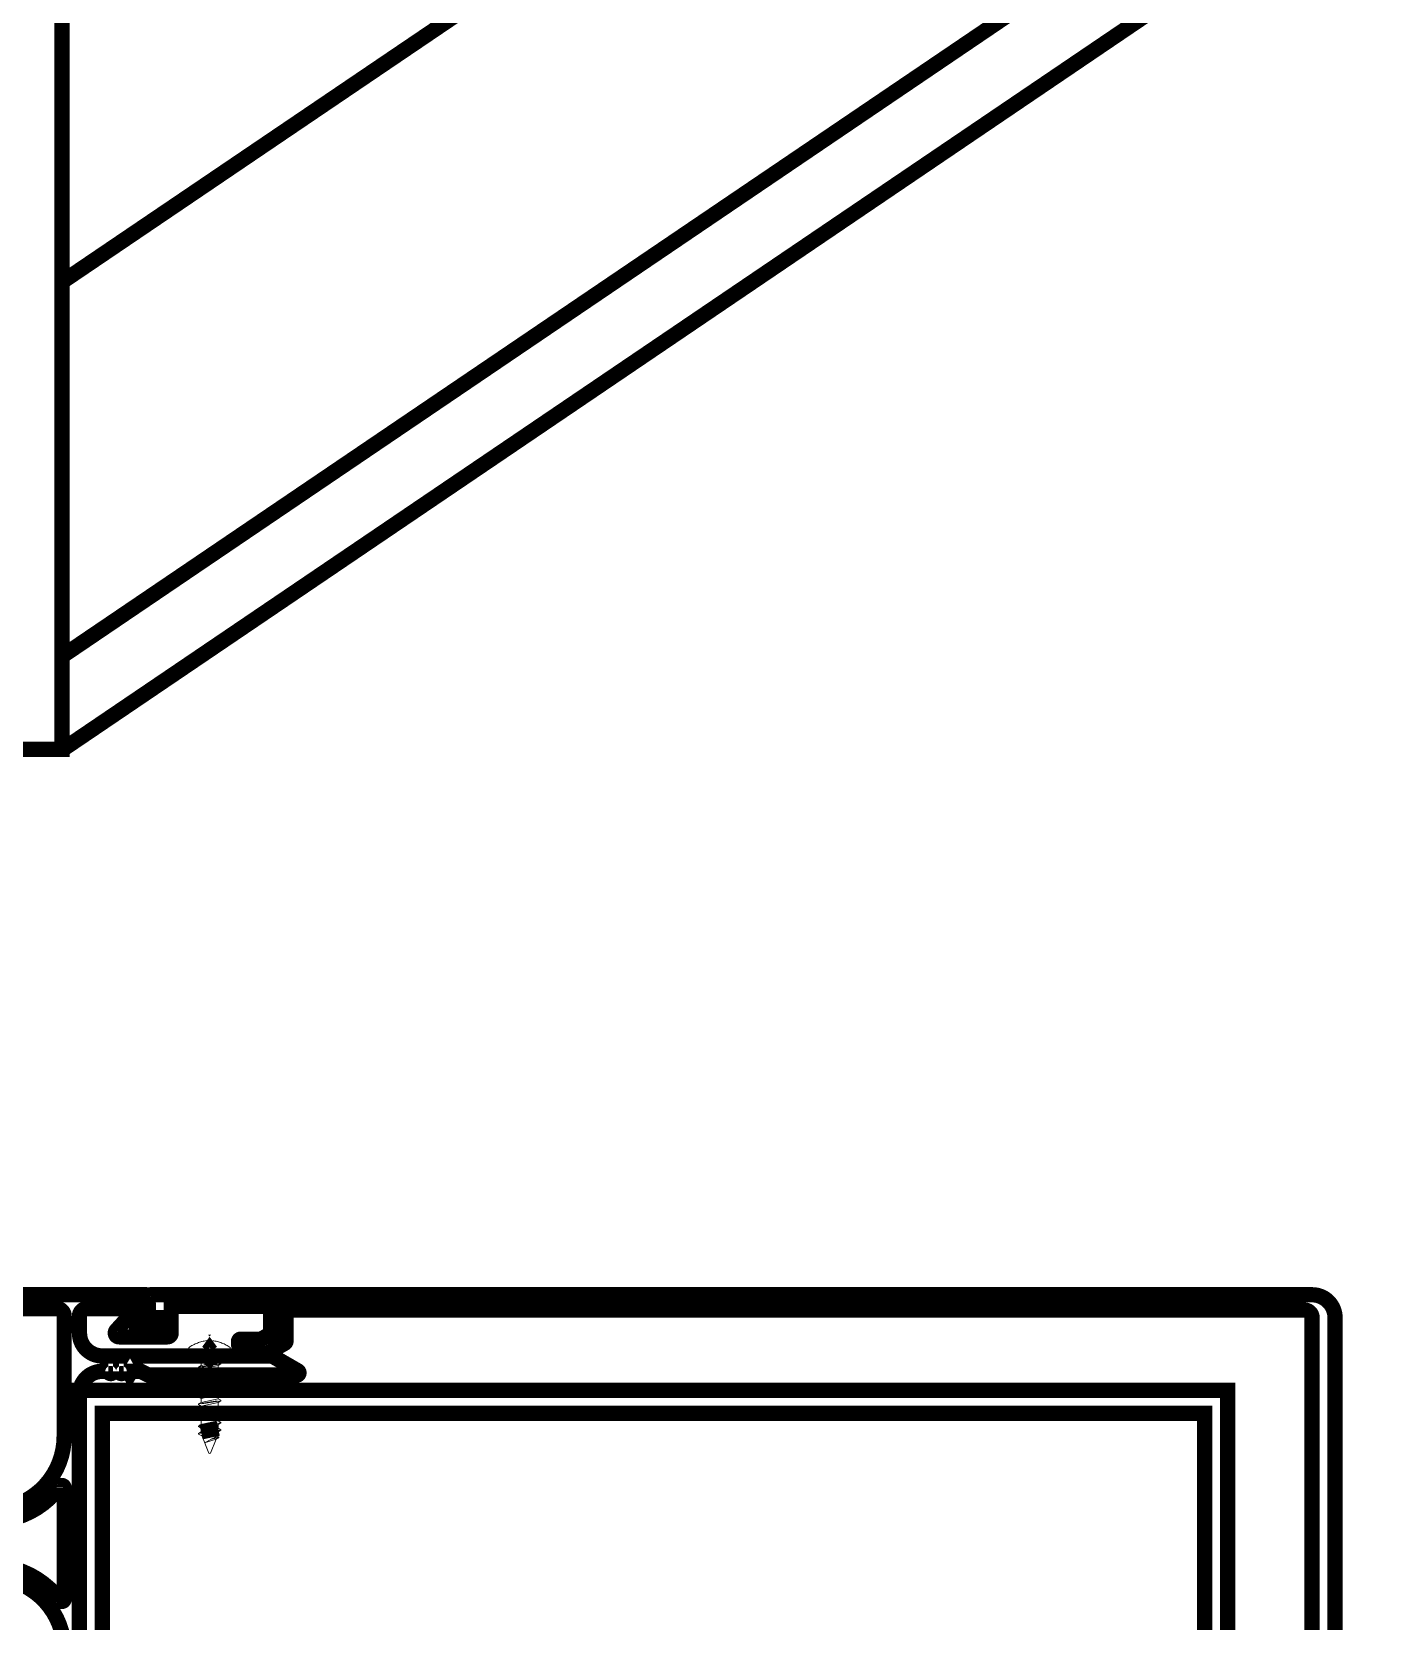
# Model space of a CAD drawing. Extents: x -1457 to 23780, y -2071 to 4205.
# Drawn here: x 7110.47 to 7128.12, y 849.98 to 870.75 of the extents above; entities that cross this region are included whole.
import ezdxf

# ---------------------------------------------------------------- set-up
doc = ezdxf.new("R2010")
doc.units = 0
doc.header["$MEASUREMENT"] = 0
doc.linetypes.add('HIDDEN', pattern=[0.375, 0.25, -0.125])
doc.layers.add('M-TEFRIS2-015', color=129, linetype='Continuous', lineweight=9)

msp = doc.modelspace()

# ---------------------------------------------------------------- linework, layer by layer
at = {"layer": 'M-TEFRIS2-015', "linetype": 'HIDDEN', "lineweight": 0}
for p, q in [((7112.524, 853.559), (7112.524, 853.45)), ((7113.065, 853.559), (7113.065, 853.45)), ((7112.524, 853.45), (7113.065, 853.45)), ((7112.648, 853.403), (7112.935, 853.45)), ((7112.941, 853.443), (7112.648, 853.395)), ((7112.683, 853.423), (7112.648, 853.403)), ((7112.683, 853.423), (7112.648, 853.403)), ((7112.648, 853.403), (7112.648, 853.395)), ((7112.648, 853.395), (7112.683, 853.375)), ((7112.648, 853.306), (7112.941, 853.355)), ((7112.941, 853.347), (7112.648, 853.298)), ((7112.683, 853.326), (7112.648, 853.306)), ((7112.683, 853.326), (7112.648, 853.306)), ((7112.648, 853.306), (7112.648, 853.298)), ((7112.648, 853.298), (7112.683, 853.278)), ((7112.648, 853.21), (7112.941, 853.258)), ((7112.809, 853.45), (7112.683, 853.423)), ((7112.683, 853.423), (7112.683, 853.45)), ((7112.683, 853.375), (7112.907, 853.423)), ((7112.907, 853.375), (7112.683, 853.326)), ((7112.683, 853.326), (7112.683, 853.375)), ((7112.683, 853.278), (7112.907, 853.327)), ((7112.683, 853.278), (7112.683, 853.23)), ((7112.907, 853.278), (7112.683, 853.23)), ((7112.907, 853.423), (7112.941, 853.443)), ((7112.907, 853.375), (7112.907, 853.423)), ((7112.941, 853.355), (7112.907, 853.375)), ((7112.907, 853.327), (7112.941, 853.347)), ((7112.907, 853.278), (7112.907, 853.327)), ((7112.941, 853.258), (7112.907, 853.278)), ((7112.941, 853.443), (7112.941, 853.45)), ((7112.941, 853.347), (7112.941, 853.355)), ((7112.941, 853.25), (7112.941, 853.258)), ((7112.941, 853.25), (7112.648, 853.202)), ((7112.683, 853.23), (7112.648, 853.21)), ((7112.683, 853.23), (7112.648, 853.21)), ((7112.648, 853.21), (7112.648, 853.202)), ((7112.648, 853.202), (7112.683, 853.182)), ((7112.648, 853.113), (7112.941, 853.162)), ((7112.941, 853.154), (7112.648, 853.105)), ((7112.683, 853.133), (7112.648, 853.113)), ((7112.683, 853.133), (7112.648, 853.113)), ((7112.648, 853.113), (7112.648, 853.105)), ((7112.648, 853.105), (7112.683, 853.085)), ((7112.648, 853.017), (7112.941, 853.065)), ((7112.941, 853.057), (7112.648, 853.009)), ((7112.683, 853.182), (7112.907, 853.23)), ((7112.683, 853.037), (7112.683, 853.225)), ((7112.683, 853.182), (7112.683, 853.133)), ((7112.683, 853.182), (7112.683, 853.133)), ((7112.907, 853.182), (7112.683, 853.133)), ((7112.683, 853.085), (7112.907, 853.134)), ((7112.683, 853.085), (7112.683, 853.037)), ((7112.683, 853.085), (7112.683, 853.037)), ((7112.907, 853.085), (7112.683, 853.037)), ((7112.907, 853.23), (7112.941, 853.25)), ((7112.907, 853.182), (7112.907, 853.23)), ((7112.941, 853.162), (7112.907, 853.182)), ((7112.907, 853.177), (7112.907, 852.989)), ((7112.907, 853.134), (7112.941, 853.154)), ((7112.907, 853.085), (7112.907, 853.134)), ((7112.941, 853.065), (7112.907, 853.085)), ((7112.907, 853.037), (7112.941, 853.057)), ((7112.941, 853.154), (7112.941, 853.162)), ((7112.941, 853.057), (7112.941, 853.065)), ((7112.683, 853.037), (7112.648, 853.017)), ((7112.683, 853.037), (7112.648, 853.017)), ((7112.648, 853.017), (7112.648, 853.009)), ((7112.648, 853.009), (7112.683, 852.989)), ((7112.648, 852.921), (7112.941, 852.969)), ((7112.941, 852.961), (7112.648, 852.913)), ((7112.683, 852.941), (7112.648, 852.921)), ((7112.683, 852.941), (7112.648, 852.921)), ((7112.648, 852.921), (7112.648, 852.913)), ((7112.648, 852.913), (7112.683, 852.893)), ((7112.648, 852.824), (7112.941, 852.872)), ((7112.941, 852.864), (7112.648, 852.816)), ((7112.683, 852.844), (7112.648, 852.824)), ((7112.683, 852.844), (7112.648, 852.824)), ((7112.683, 852.989), (7112.907, 853.037)), ((7112.683, 852.989), (7112.683, 852.941)), ((7112.907, 852.989), (7112.683, 852.941)), ((7112.683, 852.989), (7112.683, 852.941)), ((7112.683, 852.893), (7112.907, 852.941)), ((7112.683, 852.893), (7112.683, 852.844)), ((7112.907, 852.892), (7112.683, 852.844)), ((7112.683, 852.796), (7112.907, 852.844)), ((7112.941, 852.969), (7112.907, 852.989)), ((7112.907, 852.941), (7112.941, 852.961)), ((7112.907, 852.892), (7112.907, 852.941)), ((7112.941, 852.872), (7112.907, 852.892)), ((7112.907, 852.844), (7112.941, 852.864)), ((7112.907, 852.796), (7112.907, 852.844)), ((7112.941, 852.969), (7112.941, 852.961)), ((7112.941, 852.864), (7112.941, 852.872)), ((7112.648, 852.824), (7112.648, 852.816)), ((7112.648, 852.816), (7112.683, 852.796)), ((7112.648, 852.728), (7112.941, 852.776)), ((7112.941, 852.768), (7112.648, 852.72)), ((7112.683, 852.748), (7112.648, 852.728)), ((7112.683, 852.748), (7112.648, 852.728)), ((7112.648, 852.728), (7112.648, 852.72)), ((7112.648, 852.72), (7112.683, 852.7)), ((7112.648, 852.631), (7112.941, 852.679)), ((7112.941, 852.671), (7112.648, 852.623)), ((7112.683, 852.651), (7112.648, 852.631)), ((7112.683, 852.651), (7112.648, 852.631)), ((7112.683, 852.748), (7112.683, 852.796)), ((7112.907, 852.796), (7112.683, 852.748)), ((7112.683, 852.7), (7112.907, 852.748)), ((7112.683, 852.7), (7112.683, 852.651)), ((7112.907, 852.699), (7112.683, 852.651)), ((7112.683, 852.603), (7112.907, 852.651)), ((7112.941, 852.776), (7112.907, 852.796)), ((7112.907, 852.748), (7112.941, 852.768)), ((7112.907, 852.748), (7112.907, 852.699)), ((7112.941, 852.679), (7112.907, 852.699)), ((7112.907, 852.651), (7112.941, 852.671)), ((7112.907, 852.603), (7112.907, 852.651)), ((7112.941, 852.776), (7112.941, 852.768)), ((7112.941, 852.679), (7112.941, 852.671)), ((7112.648, 852.631), (7112.648, 852.623)), ((7112.648, 852.623), (7112.683, 852.603)), ((7112.648, 852.535), (7112.941, 852.583)), ((7112.941, 852.575), (7112.648, 852.527)), ((7112.683, 852.555), (7112.648, 852.535)), ((7112.683, 852.555), (7112.648, 852.535)), ((7112.648, 852.535), (7112.648, 852.527)), ((7112.648, 852.527), (7112.683, 852.507)), ((7112.648, 852.438), (7112.941, 852.487)), ((7112.941, 852.479), (7112.648, 852.43)), ((7112.683, 852.458), (7112.648, 852.438)), ((7112.648, 852.438), (7112.648, 852.43)), ((7112.648, 852.43), (7112.683, 852.41)), ((7112.907, 852.603), (7112.683, 852.555)), ((7112.683, 852.603), (7112.683, 852.555)), ((7112.683, 852.507), (7112.907, 852.555)), ((7112.683, 852.507), (7112.683, 852.458)), ((7112.683, 852.41), (7112.907, 852.459)), ((7112.893, 852.402), (7112.907, 852.441)), ((7112.941, 852.583), (7112.907, 852.603)), ((7112.907, 852.555), (7112.941, 852.575)), ((7112.907, 852.506), (7112.907, 852.555)), ((7112.941, 852.487), (7112.907, 852.506)), ((7112.907, 852.459), (7112.941, 852.479)), ((7112.907, 852.441), (7112.907, 852.459)), ((7112.941, 852.583), (7112.941, 852.575)), ((7112.941, 852.479), (7112.941, 852.487)), ((7112.683, 852.41), (7112.693, 852.412)), ((7112.693, 852.412), (7112.785, 852.182)), ((7112.893, 852.402), (7112.727, 852.314)), ((7112.727, 852.314), (7112.879, 852.362)), ((7112.805, 852.182), (7112.879, 852.362)), ((7112.914, 852.382), (7112.815, 852.361)), ((7112.815, 852.361), (7112.841, 852.374)), ((7112.841, 852.374), (7112.914, 852.39)), ((7112.879, 852.362), (7112.914, 852.382)), ((7112.914, 852.39), (7112.893, 852.402)), ((7112.914, 852.382), (7112.914, 852.39)), ((7112.785, 852.182), (7112.795, 852.175)), ((7112.795, 852.175), (7112.805, 852.182))]:
    msp.add_line(p, q, dxfattribs=at)
at = {"layer": 'M-TEFRIS2-015', "linetype": 'HIDDEN', "lineweight": 0, "const_width": 0.2}
for points in [[(7129.5, 946.267, -0.02439), (7646.761, 1266.771), (7674.862, 1216.033, 0.026932), (7110.865, 862.592), (7110.865, 861.368, -0.027001), (7676.221, 1215.643), (7647.151, 1268.131, 0.024402), (7129.5, 947.482)], [(7110.865, 867.484, -0.026656), (7669.425, 1217.593), (7645.201, 1261.332, 0.024327), (7129.771, 941.595, 0.024327)], [(7676.221, 1215.643), (7737.752, 1104.544, 0.030791), (7109.425, 704.149), (7109.425, 847.702)], [(7109.425, 775.358, -0.029077), (7709.783, 1155.044)], [(7109.425, 854.25), (7110.895, 854.25), (7111.965, 854.25, -0.414214), (7111.995, 854.22), (7111.995, 854, -0.414214), (7111.895, 853.9), (7111.875, 853.9, -0.414214), (7111.845, 853.93), (7111.845, 854.07), (7111.195, 854.07, 0.414214), (7111.095, 853.97), (7111.095, 853.75, 0.414214), (7111.395, 853.45), (7112.765, 853.45), (7112.795, 853.42), (7112.825, 853.45), (7113.612, 853.45), (7113.948, 853.256, -0.767327), (7113.933, 853.2), (7111.997, 853.2), (7111.895, 853.25), (7111.771, 853.25), (7111.753, 853.22), (7111.736, 853.25), (7111.673, 853.25, -1), (7111.613, 853.25), (7111.533, 853.25, -1), (7111.473, 853.25), (7111.395, 853.25, 0.414214), (7111.095, 852.95), (7111.095, 851), (7111.095, 849.05, 0.414214)], [(7127.5, 848.05), (7127.5, 853.95, 0.414214), (7127.2, 854.25), (7112.023, 854.25, 0.470043), (7111.995, 854.22), (7111.995, 854.15, 0.430327), (7112.093, 854.05), (7112.093, 853.88), (7111.813, 853.88), (7111.775, 853.945, 0.508142), (7111.727, 853.95), (7111.576, 853.784, 0.650971), (7111.613, 853.7), (7112.243, 853.7, 0.414214), (7112.293, 853.75), (7112.293, 854.1), (7113.593, 854.1), (7113.593, 853.741), (7113.469, 853.67), (7113.203, 853.67, 0.414214), (7113.173, 853.64), (7113.173, 853.603, 0.267949), (7113.188, 853.577), (7113.366, 853.474, 0.131652), (7113.381, 853.47), (7113.515, 853.47, 0.131652), (7113.53, 853.474), (7113.778, 853.617, 0.267949), (7113.793, 853.643), (7113.793, 854.05), (7127.1, 854.05, -0.414214), (7127.2, 853.95), (7127.2, 848.05)], [(7109.945, 851.45, 0.414214), (7110.895, 852.4), (7110.895, 853.97, 0.414214), (7110.795, 854.07), (7110.075, 854.07, 0.414214)], [(7110.895, 849.6, 0.414214), (7109.945, 850.55)]]:
    msp.add_lwpolyline(points, format="xyb", dxfattribs=at)
for points in [[(7120.065, 878.857), (7110.065, 878.857), (7110.065, 861.376), (7110.865, 861.376), (7110.865, 878.057), (7110.865, 878.057), (7120.065, 878.057)], [(7126.095, 853), (7126.095, 849), (7111.095, 849), (7111.095, 853)], [(7125.795, 852.7), (7125.795, 849.3), (7111.395, 849.3), (7111.395, 852.7)]]:
    msp.add_lwpolyline(points, close=True, dxfattribs=at)
for points in [[(7112.833, 853.65), (7112.803, 853.628), (7112.787, 853.628), (7112.757, 853.65)], [(7112.907, 852.506), (7112.683, 852.458)]]:
    msp.add_lwpolyline(points, dxfattribs=at)
msp.add_lwpolyline([(7107.595, 850.74, 0.414214), (7107.625, 850.71), (7109.945, 850.71, -0.239182), (7110.841, 850.255, 0.725247), (7110.895, 850.273), (7110.895, 851), (7110.895, 851.727, 0.725247), (7110.841, 851.745, -0.239182), (7109.945, 851.29), (7107.625, 851.29, 0.414214), (7107.595, 851.26), (7107.595, 851)], format="xyb", close=True, dxfattribs=at)
at = {"layer": 'M-TEFRIS2-015', "linetype": 'HIDDEN', "lineweight": 0}
for centre, start, end in [((7112.825, 853.134), 97.5095, 125.2427), ((7112.765, 853.134), 54.7573, 82.4905)]:
    msp.add_arc(centre, 0.521, start, end, dxfattribs=at)

doc.saveas('drawing.dxf')
